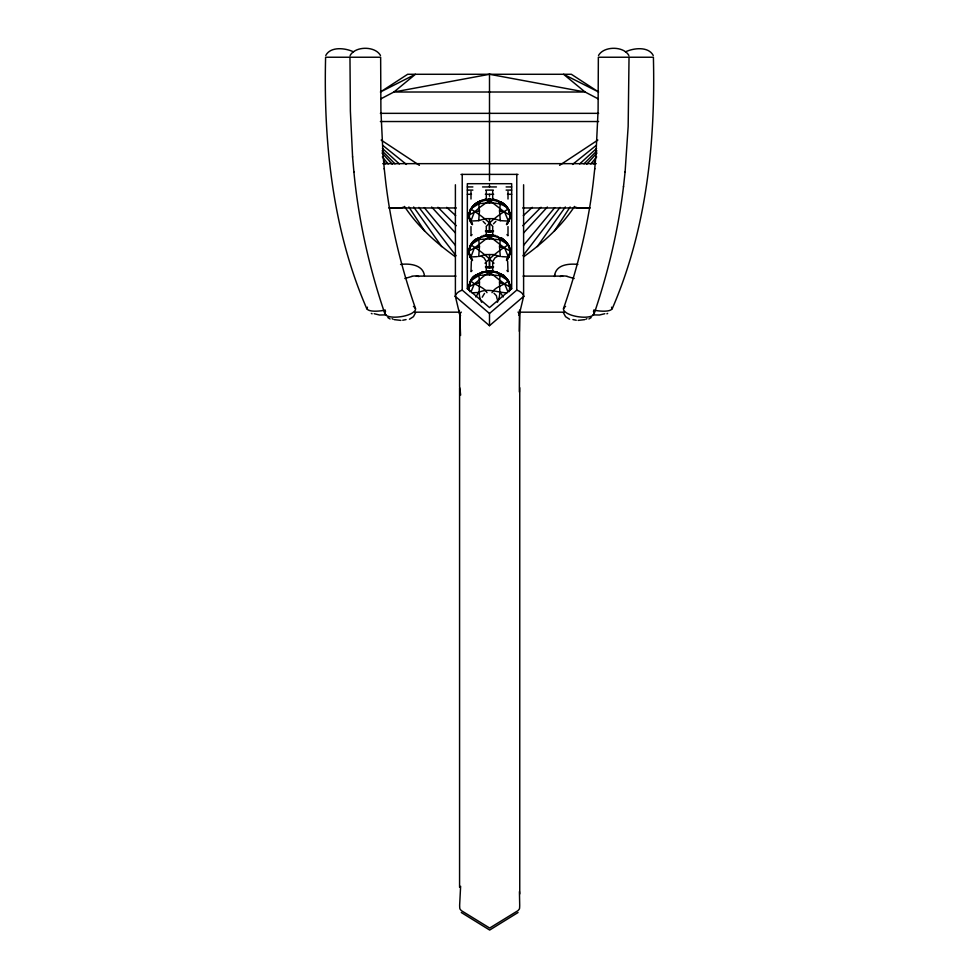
<?xml version="1.0" encoding="UTF-8"?>
<svg xmlns="http://www.w3.org/2000/svg" width="979" height="979" viewBox="0 0 979 979"><rect width="100%" height="100%" fill="white"/><g stroke="black" fill="none" stroke-linecap="round" stroke-linejoin="round"><path stroke-width="1.47" d="M480.922 272.97L478.719 275.65C480.97 284.583 476.895 293.859 481.656 302.315M481.656 236.942L481.656 236.172L478.719 239.745L479.477 246.745L478.719 256.547L485.339 254.564L493.661 254.564L500.281 256.547L499.523 246.745L500.281 239.745L497.344 236.172L497.344 236.942M480.922 201.16L478.719 203.84L479.477 210.852L478.719 220.642L470.593 221.095L469.137 216.714L469.92 210.534L475.023 203.718L479.845 201.087L472.478 206.691L469.43 212.443L469.43 218.66L472.478 224.411M493.502 267.108L489.5 267.634L489.5 254.564M493.502 231.203L489.5 231.729L489.5 218.66M506.522 224.411C513.853 216.897 508.297 204.44 499.155 201.539C506.18 202.653 513.277 213.557 508.407 221.095L500.281 220.642L499.523 210.852L500.281 203.84L498.078 201.16M497.344 302.315C502.105 293.859 498.03 284.583 500.281 275.65L498.078 272.97M508.003 271.599L507.648 261.32M508.003 235.694L508.003 226.602M508.003 199.031L508.003 191.456M629.032 57.235L628.163 126.426L625.091 171.998M489.5 203.032L489.5 199.043L495.447 200.34M469.137 253.071L469.039 250.905L474.264 248.152L489.488 236.257L489.5 234.948C510.903 236.355 468.097 236.355 489.5 234.948L489.5 238.937L475.023 239.622C468.611 244.297 466.787 254.369 472.478 260.316M479.477 282.65L474.264 284.057L469.039 286.81C469.333 297.592 467.644 277.767 475.023 275.527L489.5 274.842L489.5 270.853L495.447 271.697L502.484 275.087L506.522 278.501L509.569 284.253L509.569 290.469L509.863 285.415L508.407 280.716L503.977 275.527L500.881 274.096M518.846 315.226A6.706 3.843 29.4 0 0 519.445 313.476L519.641 310.478M469.039 251.676L469.137 249.51M469.039 287.581L469.137 285.415M509.863 253.071C514.183 245.851 494.089 231.95 503.977 240.393C510.487 244.579 512.054 254.675 506.522 260.316M595.966 154.694L598.096 110.443L598.353 57.235L653.397 57.235C655.526 142.714 646.495 229.832 612.12 308.948M519.359 331.367L519.604 314.748A6.829 4.773 0 0 0 519.372 313.672L518.038 312.105M594.718 169.012L595.991 154.388M594.143 313.708C608.081 272.554 618.275 230.077 623.464 186.903L623.513 186.438M594.755 168.633L593.201 182.755C588.061 225.586 577.683 267.683 563.537 308.409M623.464 186.903L625.128 171.606M519.372 392.028L519.604 310.159M469.137 249.951L472.478 242.596L479.845 237.444M469.137 285.856C471.119 274.255 485.156 269.555 495.447 272.15M506.522 259.973L509.863 252.619M460.619 886.264L459.64 905.257A110.603 109.954 0 0 0 459.738 907.839A3.794 3.781 0 0 0 460.008 909.038L461.305 910.617L489.671 928.055L518.038 910.617L519.335 909.038A3.794 3.781 0 0 0 519.604 907.839A110.603 109.954 0 0 0 519.702 905.257L519.445 891.6M554.775 274.548L554.567 275.576A27.755 27.755 0 0 0 554.432 276.482M519.531 313.5L523.606 296.429L523.606 184.774M554.848 274.218C557.186 264.306 569.448 263.559 577.867 264.403M350.127 55.497C355.328 45.891 375.275 45.903 380.488 55.497M415.634 312.595L413.432 316.67L409.467 319.227M325.762 55.485C330.547 46.184 345.526 47.983 353.554 51.875M598.512 55.497C603.725 45.903 623.672 45.891 628.873 55.497M471.352 261.32L470.997 271.599M493.135 260.855L495.019 257.783L497.736 256.241M482.206 297.224L484.507 293.431M509.08 291.595L509.569 290.127M470.593 221.866L474.264 212.247L479.477 207.609L489.488 200.365L497.344 200.267M470.593 257.771L474.264 248.152L479.477 246.745M471.119 291.644L474.264 284.057L485.339 274.842L489.488 272.162L497.344 272.064M506.522 224.069L508.407 221.095L504.736 212.247L489.512 200.365L481.656 200.267M574.502 206.434C561.371 226.394 543.149 242.719 523.838 256.633M554.285 231.203L570.108 206.973M475.757 296.955L478.719 292.452C488.007 287.618 497.54 292.684 507.049 292.831M537.238 246.622L565.336 206.985M486.135 226.528C492.621 219.272 500.281 213.948 508.407 208.906C499.217 200.083 486.306 203.73 475.023 203.718L475.023 204.501M485.021 263.241C492.241 256.106 499.718 249.865 508.407 244.811L500.281 239.745L489.5 238.937M491.996 292.66C495.619 286.137 503.781 285.892 508.407 280.716L500.281 275.65L489.5 274.842M522.97 255.739L560.061 207.377M593.445 163.848L595.305 161.425M493.477 223.848L495.863 221.389M523.606 245.288L554.775 207.572M590.827 163.958L596.676 156.885M523.606 232.916L547.371 207.034M586.629 164.288L596.97 153.03M403.678 207.12L401.39 207.829M522.798 225.721L541.057 207.267M584.01 163.86L596.896 150.827M523.312 215.613L532.331 207.34M579.678 163.921L596.59 148.404M511.662 288.56L489.5 307.577L467.338 288.56M523.606 296.429L489.5 325.689L489.5 313.513L516.777 290.102L516.777 174.384L462.223 174.384A6.816 4.271 0 0 0 460.974 174.458M572.531 164.448L596.248 145.369M591.181 317.551L588.905 318.983M461.305 312.105L459.971 313.672A6.829 4.773 0 0 0 459.738 314.748L460.558 335.479M559.609 165.329L597.851 140.058M586.898 318.677L585.956 319.191M470.593 209.677L470.593 208.906L478.719 203.84M470.593 245.582L470.593 244.811L478.719 239.745M470.593 281.487L470.593 280.716L478.719 275.65M518.038 912.514L489.671 930.05L461.305 912.514M625.446 51.875C633.474 47.983 648.453 46.184 653.238 55.485M478.119 238.191L475.023 239.622L475.023 240.393M478.119 274.096L475.023 275.527L475.023 276.298M380.745 98.891L393.913 92.014L415.439 74.282L380.378 92.014L407.656 74.282L571.344 74.282L598.622 92.014L563.561 74.282L585.087 92.014L598.255 98.891M604.802 313.721L599.429 315.018L592.797 314.871M606.894 313.806L607.665 313.427M404.816 278.501L411.939 276.445M478.719 220.642L485.339 218.66L493.661 218.66L500.281 220.642M406.077 319.582L402.748 320.255M584.757 319.631L578.124 320.39M479.477 210.852L474.264 212.247L469.039 215.001L469.039 215.772M483.553 200.34L493.502 199.9M489.5 74.282L393.913 92.014L585.087 92.014L489.5 74.282L489.5 180.564M509.961 287.581L509.961 286.81L504.736 284.057L489.512 272.162L489.5 270.853L483.553 272.15M489.512 200.365L489.5 199.043L485.498 199.9M386.203 314.871L379.571 315.018L374.198 313.721M485.498 230.86L493.502 230.86M485.498 266.765L493.502 266.765M469.137 252.619L470.593 257L477.36 256.62M471.951 292.831L478.719 292.452M400.546 264.465C409.503 263.241 423.124 264.734 424.445 275.699M500.281 203.84L503.977 203.718L503.977 204.501M400.949 207.842L400.032 207.866M500.281 239.745L503.977 239.622L503.977 240.393M500.281 275.65L503.977 275.527L503.977 276.298M400.876 320.39L394.243 319.631M398.734 207.903L390.743 207.964M482.965 236.184L496.035 236.184M380.378 113.344L598.622 113.344M380.378 121.531L598.622 121.531M382.752 163.652L596.248 163.652M467.338 186.94L472.881 186.94M482.574 186.94L496.426 186.94M506.119 186.94L511.662 186.94M467.338 190.097L472.881 190.097M485.682 190.097L493.318 190.097M506.119 190.097L511.662 190.097M467.338 194.295L471.486 194.295M485.339 194.295L493.661 194.295M507.514 194.295L511.662 194.295M456.336 207.964L388.81 207.964M522.664 207.964L590.19 207.964M416.32 276.115L455.957 276.115M523.043 276.115L562.68 276.115M414.802 312.179L459.016 312.179M519.984 312.179L564.198 312.179M588.257 207.964L579.96 207.891M481.656 272.064L489.488 272.162M579.654 207.891L578.968 207.866M577.61 207.829L575.371 207.169M501.64 256.62L508.407 257L508.407 257.771M485.498 231.203L489.5 231.729M485.498 267.108L489.5 267.634M576.252 320.255L572.923 319.582M567.061 276.445L574.183 278.501M499.523 210.852L504.736 212.247L509.961 215.001L509.961 215.772M499.523 246.745L504.736 248.152L509.961 250.905L509.961 251.676M499.523 282.65L504.736 284.057L507.881 291.644M499.155 237.444L500.881 238.191M569.533 319.227L565.568 316.67L563.366 312.595M393.044 319.191L392.102 318.677M390.095 318.983L387.819 317.551M371.335 313.427L372.106 313.806M481.264 256.241L483.981 257.783L485.865 260.855M483.136 221.389L485.523 223.848M493.979 293.198L496.377 295.658L497.161 299.17M489.512 236.257L504.736 248.152L508.407 257M381.149 140.058L419.391 165.329M470.593 208.906C478.719 213.936 486.367 219.284 492.865 226.528M470.593 244.811C479.294 249.853 486.747 256.119 493.979 263.241M404.498 206.434C417.629 226.394 435.851 242.719 455.162 256.633M382.752 145.369L406.469 164.448M489.5 313.513L462.223 290.102L462.223 174.384M455.394 184.774L455.394 296.429L489.5 325.689M470.593 280.716C475.219 285.892 483.381 286.137 487.004 292.66M382.41 148.404L399.322 163.921M446.669 207.34L455.688 215.613M382.104 150.827L394.99 163.86M437.943 207.267L456.202 225.721M382.03 153.03L392.371 164.288M431.629 207.034L455.394 232.916M382.324 156.885L388.173 163.958M424.225 207.572L455.394 245.288M383.695 161.425L385.555 163.848M418.939 207.377L456.03 255.739M470.593 221.095L472.478 224.069M470.593 257L472.478 259.973M413.664 206.985L441.762 246.622M500.281 292.452L503.243 296.955M408.892 206.973L424.715 231.203M366.88 308.948C332.505 229.832 323.474 142.714 325.603 57.235L380.647 57.235L380.904 110.443L383.034 154.694M415.463 308.409C401.317 267.683 390.939 225.586 385.799 182.755L384.245 168.633M469.43 290.127L469.92 291.595M384.857 313.708C369.23 267.708 358.449 220.006 353.872 171.606M460.656 395.039L459.592 386.57L459.738 313.427M455.394 296.429L459.469 313.5A6.706 3.843 -29.4 0 0 460.607 315.605M349.968 57.235L350.372 111.055L352.599 157.019M383.009 154.388L384.282 169.012M352.562 156.726L353.908 171.998M459.359 310.478L459.469 313.5M489.488 224.13L489.5 230.958M489.488 260.035L489.5 266.863M519.751 387.721L519.751 893.949M511.662 288.891L511.662 183.697L467.338 183.697L467.338 288.891M508.407 208.906L508.407 209.677M508.407 221.095L508.407 221.866M508.407 244.811L508.407 245.582M508.407 280.716L508.407 281.487M492.694 190.697L492.694 199.789M492.694 227.361L492.694 236.453M492.694 263.265L492.694 272.358M489.5 185.092L489.5 186.818M489.5 194.295L489.5 196.228M489.5 198.321L489.5 199.814M489.5 234.948L489.5 235.719M489.5 270.853L489.5 271.624M486.306 190.697L486.306 199.789M486.306 227.361L486.306 236.453M486.306 263.265L486.306 272.358M470.997 191.456L470.997 199.031M470.997 226.602L470.997 235.694M459.579 387.721L459.579 887.317M593.421 311.249A15.419 5.69 9.3 0 1 579.739 316.927A16.068 6.18 8.1 0 1 570.267 314.736L568.542 313.978A14.612 5.531 8.3 0 1 566.303 312.742L564.516 311.285A15.529 5.739 8.9 0 1 563.867 307.761M564.051 307.81A15.419 5.69 9.3 0 1 565.568 306.451M611.52 307.186A15.505 4.552 9.6 0 1 593.678 310.074M415.133 307.761A15.529 5.739 -8.9 0 1 414.509 311.285L412.697 312.742A14.612 5.531 -8.3 0 1 410.458 313.978L408.696 314.712A16.068 6.18 -8.1 0 1 399.273 316.89A15.419 5.69 -9.3 0 1 385.579 311.249M413.432 306.451A15.419 5.69 -9.3 0 1 414.949 307.81M385.322 310.074A15.505 4.552 -9.6 0 1 367.48 307.186M411.951 276.298A33.91 20.865 -79.4 0 1 418.841 276.543M560.159 276.543A33.898 20.865 79.4 0 1 567.049 276.298M516.777 174.384A6.816 4.271 0 0 1 518.026 174.458M516.79 290.212A7.098 4.149 26.4 0 1 523.765 296.466M455.235 296.466A7.098 4.149 -26.4 0 1 462.21 290.212M469.382 290.653A20.461 15.958 0 0 1 489.5 271.795A20.461 15.958 0 0 1 509.618 290.653M469.834 291.558A20.461 15.958 0 0 1 489.5 271.22A20.461 15.958 0 0 1 509.166 291.558M472.38 260.573A20.461 15.958 0 0 1 476.063 239.806A20.461 15.958 0 0 1 502.937 239.806A20.461 15.958 0 0 1 506.62 260.573M493.22 267.536A20.461 15.958 0 0 1 485.78 267.536M500.697 237.909A20.461 15.958 0 0 1 506.62 259.998M493.22 266.961A20.461 15.958 0 0 1 485.78 266.961M472.38 259.998A20.461 15.958 0 0 1 478.303 237.909M483.871 235.927A20.461 15.958 0 0 1 495.129 235.927M472.38 224.668A20.461 15.958 0 0 1 476.063 203.913A20.461 15.958 0 0 1 502.937 203.913A20.461 15.958 0 0 1 506.62 224.668M493.22 231.631A20.461 15.958 0 0 1 485.78 231.631M472.38 224.093A20.461 15.958 0 0 1 476.063 203.338A20.461 15.958 0 0 1 502.937 203.338A20.461 15.958 0 0 1 506.62 224.093M493.22 231.056A20.461 15.958 0 0 1 485.78 231.056M471.437 271.44A7.673 5.984 0 0 1 472.025 270.461M506.975 270.461A7.673 5.984 0 0 1 507.563 271.44M471.437 235.535A7.673 5.984 0 0 1 472.025 234.556M506.975 234.556A7.673 5.984 0 0 1 507.563 235.535M485.266 198.651A7.673 5.984 0 0 1 485.584 199.129M493.416 199.129A7.673 5.984 0 0 1 493.734 198.651"/></g></svg>
